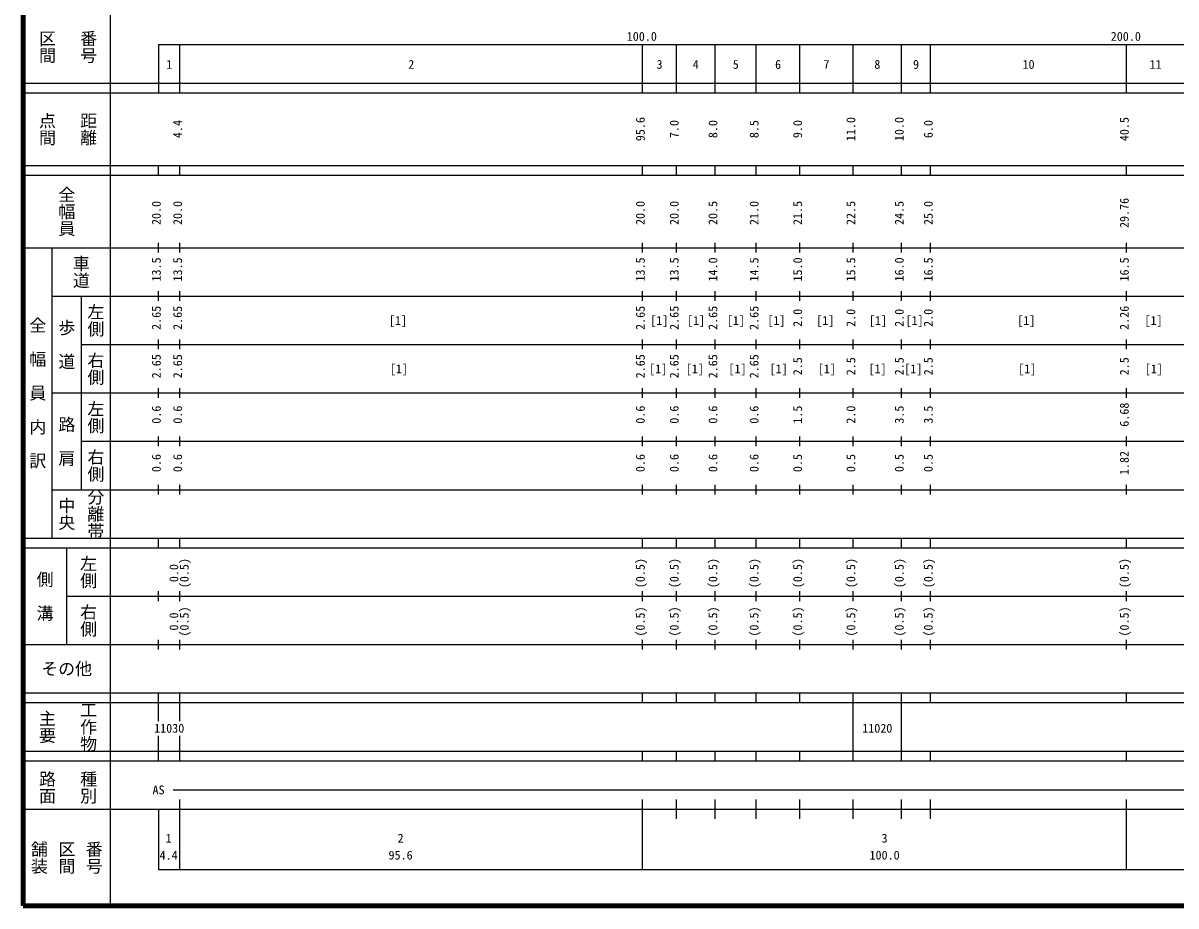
# Model space of a CAD drawing. Units: millimetres, scale not verified. Extents: x 40000 to 680007, y 20000 to 380004.
# Drawn here: x 40000 to 278205, y 20000 to 202411 of the extents above; entities that cross this region are included whole.
import ezdxf
from ezdxf.enums import TextEntityAlignment as Align

# ---------------------------------------------------------------- set-up
doc = ezdxf.new("R2010")
doc.units = ezdxf.units.MM
doc.header["$LTSCALE"] = 1000.01
doc.layers.add('M-TTL', color=2, linetype='Continuous', lineweight=140)
doc.layers.add('M-TTL-BAND', color=7, linetype='Continuous', lineweight=25)
doc.styles.add('@ＭＳ ゴシック', font='')
doc.styles.add('ＭＳ ゴシック', font='')
doc.styles.get('@ＭＳ ゴシック').set_extended_font_data('@MS Gothic')
doc.styles.get('ＭＳ ゴシック').set_extended_font_data('MS Gothic')

msp = doc.modelspace()

# ---------------------------------------------------------------- linework, layer by layer
at = {"layer": 'M-TTL'}
for p, q in [((40000, 380004), (40000, 20000)), ((40000, 20000), (680007, 20000))]:
    msp.add_line(p, q, dxfattribs=at)
at = {"layer": 'M-TTL-BAND'}
for p, q in [((58001, 370004), (58001, 20000)), ((68001, 198002), (579006, 198002)), ((68001, 198002), (68001, 188002)), ((72401, 188002), (72401, 198002)), ((168002, 188002), (168002, 198002)), ((175002, 188002), (175002, 198002)), ((183002, 188002), (183002, 198002)), ((191502, 188002), (191502, 198002)), ((200502, 188002), (200502, 198002)), ((211502, 188002), (211502, 198002)), ((221502, 188002), (221502, 198002)), ((227502, 188002), (227502, 198002)), ((268003, 188002), (268003, 198002)), ((40000, 190002), (579006, 190002)), ((40000, 188002), (579006, 188002)), ((40000, 173002), (579006, 173002)), ((68001, 171002), (68001, 173002)), ((72401, 171002), (72401, 173002)), ((168002, 171002), (168002, 173002)), ((175002, 171002), (175002, 173002)), ((183002, 171002), (183002, 173002)), ((191502, 171002), (191502, 173002)), ((200502, 171002), (200502, 173002)), ((211502, 171002), (211502, 173002)), ((221502, 171002), (221502, 173002)), ((227502, 171002), (227502, 173002)), ((268003, 171002), (268003, 173002)), ((40000, 171002), (579006, 171002)), ((40000, 156002), (579006, 156002)), ((46000, 96001), (46000, 156002)), ((68001, 155002), (68001, 157002)), ((72401, 155002), (72401, 157002)), ((168002, 155002), (168002, 157002)), ((175002, 155002), (175002, 157002)), ((183002, 155002), (183002, 157002)), ((191502, 155002), (191502, 157002)), ((200502, 155002), (200502, 157002)), ((211502, 155002), (211502, 157002)), ((221502, 155002), (221502, 157002)), ((227502, 155002), (227502, 157002)), ((268003, 155002), (268003, 157002)), ((46000, 146001), (579006, 146001)), ((52001, 146001), (52001, 106001)), ((68001, 145001), (68001, 147002)), ((72401, 145002), (72401, 147002)), ((168002, 145002), (168002, 147002)), ((175002, 145002), (175002, 147002)), ((183002, 145002), (183002, 147002)), ((191502, 145002), (191502, 147002)), ((200502, 145002), (200502, 147002)), ((211502, 145002), (211502, 147002)), ((221502, 145002), (221502, 147002)), ((227502, 145002), (227502, 147002)), ((268003, 145002), (268003, 147002)), ((52001, 136001), (579006, 136001)), ((68001, 135001), (68001, 137001)), ((72401, 135001), (72401, 137001)), ((168002, 135001), (168002, 137001)), ((175002, 135001), (175002, 137001)), ((183002, 135001), (183002, 137001)), ((191502, 135001), (191502, 137001)), ((200502, 135001), (200502, 137001)), ((211502, 135001), (211502, 137001)), ((221502, 135001), (221502, 137001)), ((227502, 135001), (227502, 137001)), ((268003, 135001), (268003, 137001)), ((68001, 125001), (68001, 127001)), ((72401, 125001), (72401, 127001)), ((168002, 125001), (168002, 127001)), ((175002, 125001), (175002, 127001)), ((183002, 125001), (183002, 127001)), ((191502, 125001), (191502, 127001)), ((200502, 125001), (200502, 127001)), ((211502, 125001), (211502, 127001)), ((221502, 125001), (221502, 127001)), ((227502, 125001), (227502, 127001)), ((268003, 125001), (268003, 127001)), ((46000, 126001), (579006, 126001)), ((68001, 115001), (68001, 117001)), ((72401, 115001), (72401, 117001)), ((168002, 115001), (168002, 117001)), ((175002, 115001), (175002, 117001)), ((183002, 115001), (183002, 117001)), ((191502, 115001), (191502, 117001)), ((200502, 115001), (200502, 117001)), ((211502, 115001), (211502, 117001)), ((221502, 115001), (221502, 117001)), ((227502, 115001), (227502, 117001)), ((268003, 115001), (268003, 117001)), ((52001, 116001), (579006, 116001)), ((46000, 106001), (579006, 106001)), ((68001, 105001), (68001, 107001)), ((72401, 105001), (72401, 107001)), ((168002, 105001), (168002, 107001)), ((175002, 105001), (175002, 107001)), ((183002, 105001), (183002, 107001)), ((191502, 105001), (191502, 107001)), ((200502, 105001), (200502, 107001)), ((211502, 105001), (211502, 107001)), ((221502, 105001), (221502, 107001)), ((227502, 105001), (227502, 107001)), ((268003, 105001), (268003, 107001)), ((40000, 96001), (579006, 96001)), ((68001, 94001), (68001, 96001)), ((72401, 94001), (72401, 96001)), ((168002, 94001), (168002, 96001)), ((175002, 94001), (175002, 96001)), ((183002, 94001), (183002, 96001)), ((191502, 94001), (191502, 96001)), ((200502, 94001), (200502, 96001)), ((211502, 94001), (211502, 96001)), ((221502, 94001), (221502, 96001)), ((227502, 94001), (227502, 96001)), ((268003, 94001), (268003, 96001)), ((40000, 94001), (579006, 94001)), ((49001, 94001), (49001, 74001)), ((49001, 84001), (579006, 84001)), ((68001, 83001), (68001, 85001)), ((72401, 83001), (72401, 85001)), ((168002, 83001), (168002, 85001)), ((175002, 83001), (175002, 85001)), ((183002, 83001), (183002, 85001)), ((191502, 83001), (191502, 85001)), ((200502, 83001), (200502, 85001)), ((211502, 83001), (211502, 85001)), ((221502, 83001), (221502, 85001)), ((227502, 83001), (227502, 85001)), ((268003, 83001), (268003, 85001)), ((40000, 74001), (579006, 74001)), ((68001, 73001), (68001, 75001)), ((72401, 73001), (72401, 75001)), ((168002, 73001), (168002, 75001)), ((175002, 73001), (175002, 75001)), ((183002, 73001), (183002, 75001)), ((191502, 73001), (191502, 75001)), ((200502, 73001), (200502, 75001)), ((211502, 73001), (211502, 75001)), ((221502, 73001), (221502, 75001)), ((227502, 73001), (227502, 75001)), ((268003, 73001), (268003, 75001)), ((40000, 64001), (579006, 64001)), ((40000, 62001), (579006, 62001)), ((68001, 62001), (68001, 64001)), ((68001, 58153), (68001, 62001)), ((72401, 62001), (72401, 64001)), ((72401, 58153), (72401, 62001)), ((168002, 62001), (168002, 64001)), ((175002, 62001), (175002, 64001)), ((183002, 62001), (183002, 64001)), ((191502, 62001), (191502, 64001)), ((200502, 62001), (200502, 64001)), ((211502, 62001), (211502, 64001)), ((211502, 52001), (211502, 62001)), ((221502, 62001), (221502, 64001)), ((221502, 52001), (221502, 62001)), ((227502, 62001), (227502, 64001)), ((268003, 62001), (268003, 64001)), ((68001, 52001), (68001, 55114)), ((72401, 52001), (72401, 55114)), ((40000, 52001), (579006, 52001)), ((68001, 50000), (68001, 52001)), ((72401, 50001), (72401, 52001)), ((168002, 50001), (168002, 52001)), ((175002, 50001), (175002, 52001)), ((183002, 50001), (183002, 52001)), ((191502, 50001), (191502, 52001)), ((200502, 50001), (200502, 52001)), ((211502, 50001), (211502, 52001)), ((221502, 50001), (221502, 52001)), ((227502, 50001), (227502, 52001)), ((268003, 50001), (268003, 52001)), ((40000, 50000), (579006, 50000)), ((71001, 44000), (565006, 44000)), ((72401, 27500), (72401, 42000)), ((168002, 27500), (168002, 42000)), ((175002, 38000), (175002, 42000)), ((183002, 38000), (183002, 42000)), ((191502, 38000), (191502, 42000)), ((200502, 38000), (200502, 42000)), ((211502, 38000), (211502, 42000)), ((221502, 38000), (221502, 42000)), ((227502, 38000), (227502, 42000)), ((268003, 27500), (268003, 42000)), ((40000, 40000), (579006, 40000)), ((68001, 40000), (68001, 27500)), ((68001, 27500), (579006, 27500))]:
    msp.add_line(p, q, dxfattribs=at)

# ---------------------------------------------------------------- texts
at = {"layer": 'M-TTL-BAND', "style": '@ＭＳ ゴシック'}
for s, p in [('区間', (45000, 197502)), ('番号', (53501, 197502)), ('点間', (45000, 180502)), ('距離', (53501, 180502)), ('全幅員', (49001, 163502)), ('車道', (52001, 151002)), ('左側', (55001, 141001)), ('全\u3000幅\u3000員\u3000内\u3000訳', (43000, 126001)), ('歩\u3000道', (49001, 136001)), ('右側', (55001, 131001)), ('左側', (55001, 121001)), ('路\u3000肩', (49001, 116001)), ('右側', (55001, 111001)), ('分離帯', (55001, 101001)), ('中央', (49001, 101001)), ('左側', (53501, 89001)), ('側\u3000溝', (44500, 84001)), ('右側', (53501, 79001)), ('主要', (45000, 57001)), ('工作物', (53501, 57001)), ('路面', (45000, 44500)), ('種別', (53501, 44500)), ('舗装', (43334, 30000)), ('区間', (49001, 30000)), ('番号', (54667, 30000))]:
    msp.add_text(s, height=2566, rotation=270, dxfattribs=at).set_placement(p, align=Align.MIDDLE_CENTER)
at = {"layer": 'M-TTL-BAND', "style": 'ＭＳ ゴシック'}
for s, p in [('100.0', (167846, 198197)), ('200.0', (267847, 198197)), ('1', (70201, 192407)), ('2', (120201, 192407)), ('3', (171502, 192407)), ('4', (179002, 192407)), ('5', (187252, 192407)), ('6', (196002, 192407)), ('7', (206002, 192407)), ('8', (216502, 192407)), ('9', (224502, 192407)), ('10', (247753, 192407)), ('11', (274003, 192407)), ('[1]', (117477, 139501)), ('[1]', (171470, 139501)), ('[1]', (179059, 139501)), ('[1]', (187276, 139501)), ('[1]', (195653, 139501)), ('[1]', (205754, 139501)), ('[1]', (216642, 139501)), ('[1]', (224203, 139501)), ('[1]', (247302, 139501)), ('[1]', (273573, 139501)), ('[1]', (117647, 129501)), ('[1]', (171227, 129501)), ('[1]', (178800, 129501)), ('[1]', (187612, 129501)), ('[1]', (196120, 129501)), ('[1]', (206071, 129501)), ('[1]', (216555, 129501)), ('[1]', (223948, 129501)), ('[1]', (247473, 129501)), ('[1]', (273630, 129501)), ('11030', (70194, 55244)), ('AS', (68001, 42500)), ('1', (70073, 32523)), ('2', (118001, 32523)), ('3', (218002, 32523)), ('4.4', (70073, 29033)), ('95.6', (118001, 29033)), ('100.0', (218002, 29033))]:
    msp.add_text(s, height=1833, dxfattribs=at).set_placement(p, align=Align.BOTTOM_CENTER)
for s, p in [('4.4', (73401, 180502)), ('95.6', (169002, 180502)), ('7.0', (176002, 180502)), ('8.0', (184002, 180502)), ('8.5', (192502, 180502)), ('9.0', (201502, 180502)), ('11.0', (212502, 180502)), ('10.0', (222502, 180502)), ('6.0', (228502, 180502)), ('40.5', (269003, 180502)), ('20.0', (69001, 163176)), ('20.0', (73401, 163176)), ('20.0', (169002, 163176)), ('20.0', (176002, 163176)), ('20.5', (184002, 163176)), ('21.0', (192502, 163176)), ('21.5', (201502, 163176)), ('22.5', (212502, 163176)), ('24.5', (222502, 163176)), ('25.0', (228502, 163176)), ('29.76', (269003, 163176)), ('13.5', (69001, 151502)), ('13.5', (73401, 151502)), ('13.5', (169002, 151502)), ('13.5', (176002, 151502)), ('14.0', (184002, 151502)), ('14.5', (192502, 151502)), ('15.0', (201502, 151502)), ('15.5', (212502, 151502)), ('16.0', (222502, 151502)), ('16.5', (228502, 151502)), ('16.5', (269003, 151502)), ('2.65', (69001, 141501)), ('2.65', (73401, 141501)), ('2.65', (169002, 141501)), ('2.65', (176002, 141501)), ('2.65', (184002, 141501)), ('2.65', (192502, 141501)), ('2.0', (201502, 141501)), ('2.0', (212502, 141501)), ('2.0', (222502, 141501)), ('2.0', (228502, 141501)), ('2.26', (269003, 141501)), ('2.65', (69001, 131501)), ('2.65', (73401, 131501)), ('2.65', (169002, 131501)), ('2.65', (176002, 131501)), ('2.65', (184002, 131501)), ('2.65', (192502, 131501)), ('2.5', (201502, 131501)), ('2.5', (212502, 131501)), ('2.5', (222502, 131501)), ('2.5', (228502, 131501)), ('2.5', (269003, 131501)), ('6.68', (269003, 121501)), ('0.6', (69001, 121501)), ('0.6', (73401, 121501)), ('0.6', (169002, 121501)), ('0.6', (176002, 121501)), ('0.6', (184002, 121501)), ('0.6', (192502, 121501)), ('1.5', (201502, 121501)), ('2.0', (212502, 121501)), ('3.5', (222502, 121501)), ('3.5', (228502, 121501)), ('0.6', (69001, 111501)), ('0.6', (73401, 111501)), ('0.6', (169002, 111501)), ('0.6', (176002, 111501)), ('0.6', (184002, 111501)), ('0.6', (192502, 111501)), ('0.5', (201502, 111501)), ('0.5', (212502, 111501)), ('0.5', (222502, 111501)), ('0.5', (228502, 111501)), ('1.82', (269003, 111501)), ('(0.5)', (74771, 88765)), ('(0.5)', (169002, 88765)), ('(0.5)', (176002, 88765)), ('(0.5)', (184002, 88765)), ('(0.5)', (192502, 88765)), ('(0.5)', (201502, 88765)), ('(0.5)', (212502, 88765)), ('(0.5)', (222502, 88765)), ('(0.5)', (228502, 88765)), ('(0.5)', (269003, 88765)), ('0.0', (72617, 88765)), ('(0.5)', (74771, 78765)), ('(0.5)', (169002, 78765)), ('(0.5)', (176002, 78765)), ('(0.5)', (184002, 78765)), ('(0.5)', (192502, 78765)), ('(0.5)', (201502, 78765)), ('(0.5)', (212502, 78765)), ('(0.5)', (222502, 78765)), ('(0.5)', (228502, 78765)), ('(0.5)', (269003, 78765)), ('0.0', (72617, 78765))]:
    msp.add_text(s, height=1833, rotation=90, dxfattribs=at).set_placement(p, align=Align.BOTTOM_CENTER)
msp.add_text('その他', height=2566, dxfattribs=at).set_placement((49001, 69001), align=Align.MIDDLE_CENTER)
msp.add_text('11020', height=1833, dxfattribs=at).set_placement((213377, 55244), align=Align.BOTTOM_LEFT)

doc.saveas('drawing.dxf')
